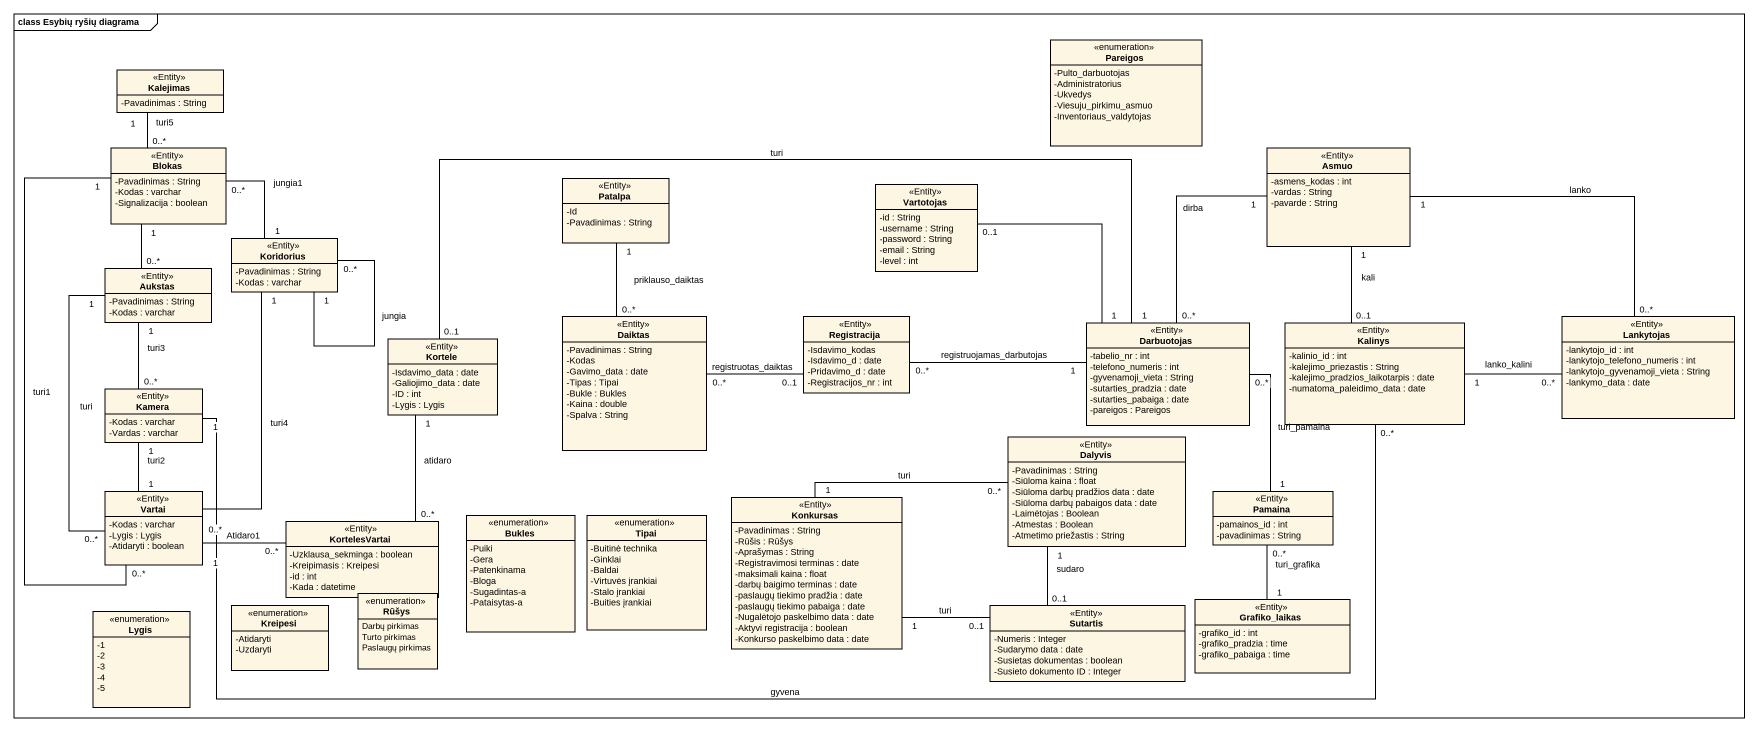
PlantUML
@startuml
mainframe class Esybių ryšių diagrama
hide circle
hide empty members
skinparam classAttributeIconSize 0
enum Pareigos {
  -Pulto_darbuotojas
  -Administratorius
  -Ukvedys
  -Viesuju_pirkimu_asmuo
  -Inventoriaus_valdytojas
}
class Kalejimas <<Entity>> {
  -Pavadinimas : String
}
class Blokas <<Entity>> {
  -Pavadinimas : String
  -Kodas : varchar
  -Signalizacija : boolean
}
class Patalpa <<Entity>> {
  -Id
  -Pavadinimas : String
}
class Asmuo <<Entity>> {
  -asmens_kodas : int
  -vardas : String
  -pavarde : String
}
class Vartotojas <<Entity>> {
  -id : String
  -username : String
  -password : String
  -email : String
  -level : int
}
class Koridorius <<Entity>> {
  -Pavadinimas : String
  -Kodas : varchar
}
class Aukstas <<Entity>> {
  -Pavadinimas : String
  -Kodas : varchar
}
class Daiktas <<Entity>> {
  -Pavadinimas : String
  -Kodas
  -Gavimo_data : date
  -Tipas : Tipai
  -Bukle : Bukles
  -Kaina : double
  -Spalva : String
}
class Registracija <<Entity>> {
  -Isdavimo_kodas
  -Isdavimo_d : date
  -Pridavimo_d : date
  -Registracijos_nr : int
}
class Darbuotojas <<Entity>> {
  -tabelio_nr : int
  -telefono_numeris : int
  -gyvenamoji_vieta : String
  -sutarties_pradzia : date
  -sutarties_pabaiga : date
  -pareigos : Pareigos
}
class Kalinys <<Entity>> {
  -kalinio_id : int
  -kalejimo_priezastis : String
  -kalejimo_pradzios_laikotarpis : date
  -numatoma_paleidimo_data : date
}
class Lankytojas <<Entity>> {
  -lankytojo_id : int
  -lankytojo_telefono_numeris : int
  -lankytojo_gyvenamoji_vieta : String
  -lankymo_data : date
}
class Kortele <<Entity>> {
  -Isdavimo_data : date
  -Galiojimo_data : date
  -ID : int
  -Lygis : Lygis
}
class Kamera <<Entity>> {
  -Kodas : varchar
  -Vardas : varchar
}
class Dalyvis <<Entity>> {
  -Pavadinimas : String
  -Siūloma kaina : float
  -Siūloma darbų pradžios data : date
  -Siūloma darbų pabaigos data : date
  -Laimėtojas : Boolean
  -Atmestas : Boolean
  -Atmetimo priežastis : String
}
class Vartai <<Entity>> {
  -Kodas : varchar
  -Lygis : Lygis
  -Atidaryti : boolean
}
class Pamaina <<Entity>> {
  -pamainos_id : int
  -pavadinimas : String
}
class KortelesVartai <<Entity>> {
  -Uzklausa_sekminga : boolean
  -Kreipimasis : Kreipesi
  -id : int
  -Kada : datetime
}
enum Bukles {
  -Puiki
  -Gera
  -Patenkinama
  -Bloga
  -Sugadintas-a
  -Pataisytas-a
}
enum Tipai {
  -Buitinė technika
  -Ginklai
  -Baldai
  -Virtuvės įrankiai
  -Stalo įrankiai
  -Buities įrankiai
}
class Konkursas <<Entity>> {
  -Pavadinimas : String
  -Rūšis : Rūšys
  -Aprašymas : String
  -Registravimosi terminas : date
  -maksimali kaina : float
  -darbų baigimo terminas : date
  -paslaugų tiekimo pradžia : date
  -paslaugų tiekimo pabaiga : date
  -Nugalėtojo paskelbimo data : date
  -Aktyvi registracija : boolean
  -Konkurso paskelbimo data : date
}
enum Kreipesi {
  -Atidaryti
  -Uzdaryti
}
enum Rūšys {
  Darbų pirkimas
  Turto pirkimas
  Paslaugų pirkimas
}
class Sutartis <<Entity>> {
  -Numeris : Integer
  -Sudarymo data : date
  -Susietas dokumentas : boolean
  -Susieto dokumento ID : Integer
}
class Grafiko_laikas <<Entity>> {
  -grafiko_id : int
  -grafiko_pradzia : time
  -grafiko_pabaiga : time
}
enum Lygis {
  -1
  -2
  -3
  -4
  -5
}
Kalejimas "1" -- "0..*" Blokas : turi5
Blokas "1" -- "0..*" Aukstas
Blokas "1" -- "0..*" Vartai : turi1
Asmuo "1" -- "0..*" Darbuotojas : dirba
Asmuo "1" -- "0..1" Kalinys : kali
Asmuo "1" -right- "0..*" Lankytojas : lanko
Vartotojas "0..1" -- "1" Darbuotojas
Koridorius "1" -up- "0..*" Blokas : jungia1
Koridorius "1" -- "0..*" Koridorius : jungia
Koridorius "1" -- "0..*" Vartai : turi4
Aukstas "1" -- "0..*" Kamera : turi3
Aukstas "1" -- "0..*" Vartai : turi
Daiktas "0..*" -up- "1" Patalpa : priklauso_daiktas
Registracija "0..1" -left- "0..*" Daiktas : registruotas_daiktas
Registracija "0..*" -right- "1" Darbuotojas : registruojamas_darbutojas
Darbuotojas "1" -left- "0..1" Kortele : turi
Darbuotojas "0..*" -- "1" Pamaina : turi_pamaina
Kalinys "0..*" -left- "1" Kamera : gyvena
Lankytojas "0..*" -left- "1" Kalinys : lanko_kalini
Kortele "1" -- "0..*" KortelesVartai : atidaro
Kamera "1" -- "1" Vartai : turi2
Dalyvis "1" -- "0..1" Sutartis : sudaro
Vartai "1" -right- "0..*" KortelesVartai : Atidaro1
Pamaina "0..*" -- "1" Grafiko_laikas : turi_grafika
Konkursas "1" -right- "0..*" Dalyvis : turi
Konkursas "1" -right- "0..1" Sutartis : turi
@enduml
